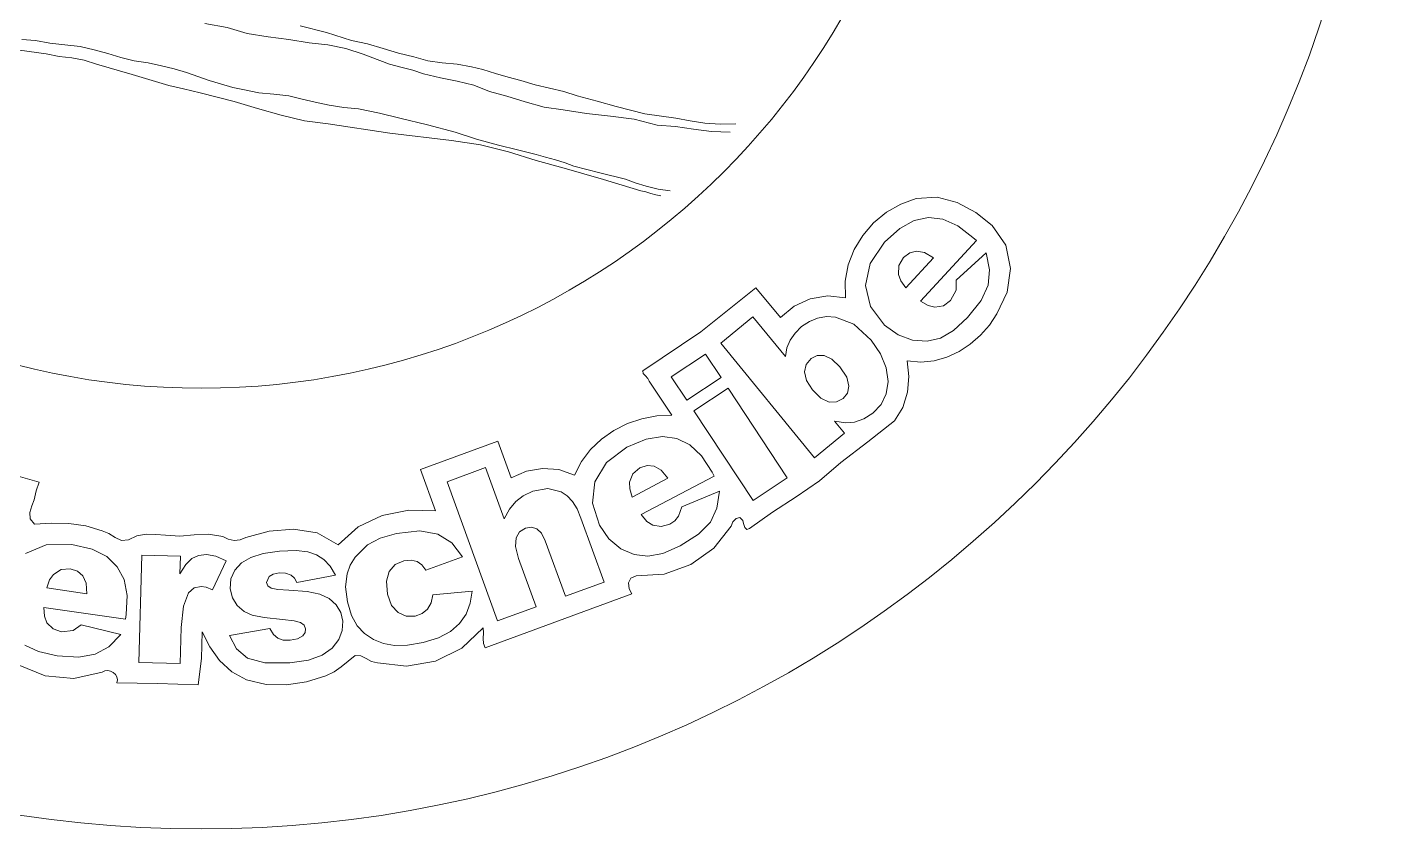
# Model space of a CAD drawing. Header units: millimetres. Extents: x -18 to 362, y -23 to 357.
# Drawn here: x 143.5 to 361.5, y -23 to 106.2 of the extents above; entities that cross this region are included whole.
import ezdxf

# ---------------------------------------------------------------- set-up
doc = ezdxf.new("R2010")
doc.units = ezdxf.units.MM
for name, color, linetype, lineweight in [('Aussen', 7, 'CONTINUOUS', 0), ('Huelle', 7, 'CONTINUOUS', 0), ('Innenkreis', 7, 'CONTINUOUS', 0), ('Motiv', 7, 'CONTINUOUS', 0), ('Nur-Text', 7, 'CONTINUOUS', 0), ('Pocket', 7, 'CONTINUOUS', 0), ('TextPocket', 7, 'CONTINUOUS', 0)]:
    doc.layers.add(name, color=color, linetype=linetype, lineweight=lineweight)

msp = doc.modelspace()

# ---------------------------------------------------------------- linework, layer by layer
at = {"layer": 'Aussen'}
msp.add_circle((171.5385, 166.98825), 190, dxfattribs=at)
at = {"layer": 'Huelle', "color": 0}
msp.add_lwpolyline([(142.026, 3.428825), (146.35275, 1.665582), (151.0145, 1.24376), (155.5475, 2.216252), (155.9895, 2.445475), (156.46, 2.5038), (156.924, 2.416992), (157.34725, 2.20269), (157.6945, 1.88531), (157.932, 1.485188), (158.02675, 1.02539), (157.94275, 0.523545), (164.4965, 0.394695), (171.02475, 0.219726), (171.53725, 4.448775), (171.67575, 8.726675), (172.91675, 6.324575), (174.48325, 4.112425), (176.43225, 2.271865), (178.8195, 0.983345), (181.9785, 0.254993), (185.24725, 0.184462), (188.49825, 0.683595), (191.6055, 1.660157), (192.90475, 2.297635), (194.081, 3.11415), (195.18925, 4.021525), (196.285, 4.932975), (197.2265, 4.846175), (198.09175, 4.4325), (198.95275, 3.96865), (199.8875, 3.73535), (204.583, 3.186025), (209.23775, 4.002525), (213.474, 6.091325), (216.90925, 9.360075), (216.972, 8.57205), (216.935, 7.690425), (216.97475, 6.845425), (217.26625, 6.1659), (240.8775, 14.838325), (240.4285, 15.66705), (240.344, 16.61785), (240.7025, 17.404525), (241.57975, 17.746325), (246.10175, 18.037925), (250.3825, 19.586875), (254.0875, 22.223575), (256.8925, 25.784), (257.155, 26.4445), (257.6625, 26.9885), (258.2525, 27.1485), (258.7675, 26.66025), (258.8725, 26.16775), (259.0725, 25.571), (259.385, 25.202), (259.8275, 25.39325), (263.53, 28.01525), (267.345, 30.4865), (271.0875, 33.062), (274.5625, 35.9945), (278.9175, 39.323), (283.195, 42.72875), (284.5375, 44.90275), (285.28, 47.33325), (285.485, 49.88325), (285.2075, 52.41575), (287.405, 52.181), (289.555, 52.37925), (291.625, 52.96075), (293.5825, 53.87775), (295.4, 55.085), (297.045, 56.531), (298.4825, 58.169), (299.6875, 59.95), (301.3325, 63.43425), (301.8525, 67.27425), (301.1025, 71.00975), (298.94, 74.178), (296.2875, 76.275), (293.3, 77.9135), (290.0725, 78.77875), (286.7, 78.5535), (284.19, 77.65325), (281.88, 76.31975), (279.8275, 74.6135), (278.085, 72.591), (276.7075, 70.314), (275.745, 67.8385), (275.2575, 65.2235), (275.295, 62.5285), (272.44, 62.86775), (269.6275, 62.389), (267.035, 61.18725), (264.835, 59.352), (260.8575, 64.1345), (252.005, 57.091), (242.657, 50.784), (242.70425, 50.3715), (243.0625, 49.977), (243.4705, 49.5715), (243.67125, 49.12125), (247.33475, 43.6305), (244.9, 43.5275), (242.49925, 43.07325), (240.1815, 42.2865), (237.998, 41.185), (236, 39.78675), (234.23775, 38.109), (232.765, 36.17075), (231.63275, 33.987), (229.13675, 34.88225), (226.50425, 35.06675), (223.8905, 34.5975), (221.45875, 33.52725), (219.30625, 39.464), (206.832, 34.9065), (209.2625, 28.22275), (204.9345, 28.3285), (200.666, 27.5025), (196.77325, 25.66725), (193.5765, 22.745775), (190.19525, 24.6636), (186.381, 25.28475), (182.44225, 24.9376), (178.68925, 23.9434), (177.7685, 23.551425), (176.81225, 23.471425), (175.86675, 23.666725), (174.98225, 24.099375), (172.689, 24.48865), (170.3815, 24.3476), (168.06625, 24.13735), (165.751, 24.320475), (164.21175, 24.42765), (162.6465, 24.461525), (161.14525, 24.228225), (159.801, 23.53515), (158.66575, 23.445625), (157.639, 23.931225), (156.63775, 24.59445), (155.576, 25.03675), (152.9135, 25.8355), (150.16425, 26.184), (147.38775, 26.22475), (144.64375, 26.1055), (143.93725, 26.9165), (143.898, 27.93775), (144.22475, 29.016), (144.618, 29.994), (144.93275, 31.4495), (145.43475, 32.8585), (138.96625, 34.6625)], dxfattribs=at)
at = {"layer": 'Innenkreis'}
msp.add_circle((171.5385, 166.98825), 119, dxfattribs=at)
at = {"layer": 'Motiv', "color": 0}
for points in [[(256.6977, 89.227005), (253.7322, 89.329515), (250.8237, 89.708745), (247.9167, 90.13194), (244.9602, 90.36225), (241.2432, 91.31439), (237.4287, 91.82952), (233.5932, 92.227485), (229.8147, 92.824005), (226.7307, 93.27564), (223.7067, 94.11705), (220.7682, 95.0514), (217.9392, 95.7789), (215.4027, 96.80025), (212.7507, 97.44795), (210.0417, 97.97205), (207.3312, 98.6232), (205.61085, 99.2172), (203.68365, 99.70305), (201.81675, 100.18815), (200.27955, 100.77555), (197.58345, 101.82225), (194.8026, 102.6945), (191.9196, 103.3173), (188.91975, 103.6149), (185.6166, 104.1456), (182.27265, 104.56635), (178.93845, 105.12795), (175.6671, 106.07685), (172.1139, 106.75305)], [(257.6457, 90.55185), (255.0822, 90.519315), (252.6417, 90.699975), (250.2882, 91.0434), (247.9902, 91.49832), (242.9727, 92.170515), (238.3332, 93.392025), (235.3062, 94.22205), (232.0857, 95.09535), (229.9287, 95.7879), (227.6382, 96.312), (225.3012, 96.84255), (222.9987, 97.557), (220.9542, 98.0868), (218.8917, 98.70855), (216.8982, 99.3084), (215.0637, 99.7698), (212.7357, 100.1817), (210.3462, 100.4127), (207.9927, 100.7154), (205.76955, 101.34375), (203.29155, 101.95245), (200.80935, 102.71325), (198.29895, 103.4514), (195.7353, 103.9944), (191.71605, 105.28665), (187.45245, 106.3851)], [(137.91225, 103.0389), (146.51415, 101.87355), (148.60725, 101.43645), (150.66135, 101.1825), (152.67615, 100.857), (154.65225, 100.20765), (160.4091, 98.5377), (166.2822, 96.7644), (168.65925, 96.23625), (171.32865, 95.58765), (174.10455, 94.87395), (176.80305, 94.14885), (180.5898, 93.02418), (184.3722, 91.949985), (188.1564, 91.075965), (191.9487, 90.55185), (201.8829, 89.08131), (211.8282, 87.901305), (216.4812, 87.20388), (221.0052, 86.044215), (225.4827, 84.693285), (230.0022, 83.42052), (236.2872, 81.5976), (242.3097, 79.760029), (243.1257, 79.608663), (243.9207, 79.371846), (244.7157, 79.139913), (245.5272, 79.003194)], [(247.0437, 79.760029), (245.1387, 80.073343), (243.2112, 80.510355), (241.4022, 81.04665), (239.8482, 81.653745), (235.7157, 82.680765), (231.5187, 83.73627), (230.1522, 84.30267), (228.5997, 84.7641), (226.9917, 85.185645), (225.4602, 85.629165), (222.4662, 86.392515), (219.4017, 87.14367), (215.8617, 88.10475), (212.3967, 89.227005), (207.9357, 90.42327), (203.49825, 91.49832), (200.20395, 92.30154), (196.8714, 93.012795), (194.47635, 93.21219), (192.11565, 93.59142), (189.86055, 94.06095), (187.78365, 94.52805), (185.61825, 95.08395), (183.23115, 95.3427), (180.80115, 95.57385), (178.5072, 96.0426), (176.5866, 96.45525), (174.6441, 96.9948), (172.7871, 97.57905), (171.12345, 98.12505), (169.1322, 98.8689), (167.145, 99.43935), (165.1056, 99.9204), (162.9621, 100.39635), (160.69065, 100.7016), (158.57955, 101.24595), (156.4872, 101.8872), (154.2729, 102.4797), (152.0106, 103.01115), (149.5668, 103.32615), (147.1083, 103.5978), (144.80685, 103.9944), (142.6428, 104.17665)]]:
    msp.add_lwpolyline(points, dxfattribs=at)
at = {"layer": 'Nur-Text', "color": 0}
for points in [[(296.3775, 71.75975), (287.355, 62.0145), (288.5825, 61.294), (289.6825, 61.03375), (291.0525, 61.274), (292.21, 62.1095), (293.115, 63.802), (293.1, 65.39175), (297.975, 69.77125), (298.495, 67.0395), (298.2675, 64.5765), (297.135, 62.115), (294.9675, 59.35875), (292.705, 57.27125), (290.59, 56.0465), (288.4425, 55.5785), (286.11, 55.736), (283.7675, 56.59025), (281.595, 58.16525), (279.3425, 61.1315), (278.5375, 64.5195), (279.2625, 68.0705), (281.5775, 71.49), (284.0375, 73.73725), (286.38, 75.027), (288.675, 75.4815), (290.9925, 75.21575), (293.365, 74.16725), (295.8275, 72.2685), (296.3775, 71.75975)], [(289.47, 68.9725), (288.0175, 69.8295), (286.745, 70.0765), (285.6325, 69.793), (284.6425, 69.028), (283.9075, 67.7735), (283.8475, 66.325), (284.2275, 65.3035), (285.0375, 64.18325), (289.47, 68.9725)], [(255.2125, 55.256), (260.39, 59.493), (265.6275, 53.09375), (265.8675, 54.4705), (266.375, 55.7265), (267.16, 56.874), (268.2125, 57.902), (269.47, 58.74975), (270.8025, 59.2895), (272.2125, 59.523), (273.6975, 59.44825), (276.645, 58.297), (279.42, 55.71975), (280.925, 53.50875), (281.855, 51.2545), (282.1725, 49.08725), (281.8675, 47.1015), (281.015, 45.37775), (279.68, 43.94275), (278.27, 43.03125), (276.7375, 42.50075), (275.3225, 42.4315), (273.5075, 42.69625), (275.125, 40.71875), (270.325, 36.792), (255.2125, 55.256)], [(247.22925, 49.80075), (252.7525, 53.456), (255.24, 49.69625), (249.71675, 46.041), (247.22925, 49.80075)], [(269.96, 47.7225), (271.34, 46.36625), (272.6525, 45.74225), (273.865, 45.77225), (274.9325, 46.32425), (275.62, 47.2045), (275.85, 48.3385), (275.4825, 49.75175), (274.3775, 51.423), (273.095, 52.67325), (271.8525, 53.24825), (270.725, 53.2565), (269.77, 52.78475), (268.98, 51.81225), (268.6975, 50.602), (269, 49.231), (269.96, 47.7225)], [(250.8575, 44.317), (256.3825, 47.97225), (265.92, 33.557), (260.395, 29.90175), (250.8575, 44.317)], [(254.14, 33.804), (242.38275, 27.62575), (243.29975, 26.53675), (244.25175, 25.92375), (245.62175, 25.693), (246.993, 26.0945), (247.7785, 26.6465), (248.40775, 27.38975), (248.923, 28.894), (254.9825, 31.3965), (254.56, 28.64725), (253.5225, 26.401), (251.635, 24.458825), (248.67225, 22.583025), (245.844, 21.3691), (243.442, 20.92015), (241.261, 21.195475), (239.11525, 22.12185), (237.192, 23.70875), (235.66775, 25.917), (234.535, 29.465), (234.908, 32.92775), (236.77425, 36.03225), (240.09625, 38.486), (243.164, 39.78275), (245.80475, 40.21675), (248.11875, 39.88025), (250.215, 38.85775), (252.1, 37.07825), (253.79, 34.46575), (254.14, 33.804)], [(211.10425, 32.9265), (217.32975, 35.19025), (220.333, 26.93), (221.1875, 28.51825), (222.17325, 29.7295), (223.38725, 30.65175), (224.93475, 31.3735), (227.34225, 31.813), (229.48825, 31.27975), (230.44825, 30.63825), (231.3015, 29.72275), (232.04475, 28.5345), (232.681, 27.0725), (236.4355, 16.7467), (230.1785, 14.472125), (226.93125, 23.406325), (226.31425, 24.65955), (225.5805, 25.35675), (224.72475, 25.59275), (223.75625, 25.4205), (222.80825, 24.834525), (222.2315, 23.8973), (222.1395, 22.5084), (222.647, 20.56615), (225.483, 12.765825), (219.25725, 10.502125), (211.10425, 32.9265)], [(246.69725, 33.4785), (245.6135, 34.77125), (244.49575, 35.42875), (243.3525, 35.532), (242.166, 35.14125), (241.0535, 34.204), (240.51525, 32.8585), (240.53025, 31.7695), (240.92075, 30.443), (246.69725, 33.4785)], [(208.823, 14.683725), (215.13125, 15.31035), (214.8465, 13.3694), (214.1805, 11.61025), (213.124, 10.080275), (211.67525, 8.789075), (209.75625, 7.763675), (207.2605, 7.021775), (204.76725, 6.61485), (202.668, 6.5484), (200.86675, 6.852225), (199.24725, 7.510025), (197.834, 8.48795), (196.658, 9.71545), (195.72875, 11.35525), (195.0615, 13.567425), (194.76875, 16.00615), (195.01675, 18.103025), (195.528, 19.475625), (196.308, 20.76145), (198.306, 22.774225), (200.33925, 23.825425), (202.9905, 24.5999), (206.714, 25.015), (209.611, 24.477825), (211.856, 23.055), (213.59725, 20.807575), (207.678, 18.68355), (207.06775, 19.543475), (206.2785, 20.08055), (205.31, 20.30845), (204.13825, 20.201275), (202.74375, 19.5977), (201.7795, 18.47735), (201.34975, 16.87555), (201.5435, 14.78135), (202.185, 13.000475), (203.21175, 11.82725), (204.50825, 11.2576), (205.95975, 11.286075), (207.09375, 11.702475), (207.95075, 12.398275), (208.5355, 13.3911), (208.823, 14.683725)], [(143.21425, 21.3474), (146.54675, 22.76475), (150.67675, 22.8014), (153.9225, 22.0486), (156.31525, 20.850975), (157.99175, 19.22065), (159.0875, 17.161725), (159.57025, 14.61315), (159.40475, 11.50715), (159.2975, 10.7666)], [(176.0795, 8.13125), (182.582, 9.2936), (183.15175, 8.333325), (183.8555, 7.717575), (184.7385, 7.4124), (185.84375, 7.377125), (187.01175, 7.61855), (187.8565, 8.117675), (188.2435, 8.627675), (188.33675, 9.219025), (188.09675, 9.83615), (187.4985, 10.25935), (186.49475, 10.4872), (184.60275, 10.7042), (181.63925, 11.037875), (179.72675, 11.40815), (178.4395, 11.999525), (177.3275, 12.955725), (176.53825, 14.200825), (176.18825, 15.653475), (176.302, 17.260725), (176.93275, 18.671325), (178.01775, 19.84455), (179.5045, 20.7316), (181.497, 21.36365), (184.10775, 21.736675), (186.7935, 21.842425), (188.6895, 21.6444), (190.08775, 21.1575), (191.25975, 20.388475), (192.26075, 19.30065), (193.12075, 17.849375), (186.9115, 16.711425), (186.5275, 17.4018), (186, 17.86025), (185.10725, 18.17765), (184.074, 18.2224), (183.1135, 18.040625), (182.47075, 17.67985), (182.0475, 16.68025), (182.25525, 16.140425), (182.776, 15.778275), (183.83125, 15.555825), (185.64725, 15.4297), (188.55375, 15.22355), (190.632, 14.80035), (192.11275, 14.111325), (193.2385, 13.106275), (193.99125, 11.8666), (194.325, 10.46955), (194.2195, 8.97895), (193.65775, 7.489675), (192.608, 6.1252), (191.00775, 4.99945), (188.7765, 4.189725), (185.806, 3.73265), (181.7345, 3.73265), (178.96175, 4.5166), (177.1865, 6.011275), (176.0795, 8.13125)], [(161.952, 21.09105), (168.15025, 20.916075), (168.0705, 18.084025), (169.02125, 19.609925), (169.98025, 20.553925), (171.06525, 21.049), (172.35925, 21.187325), (173.885, 20.916075), (175.5385, 20.185), (173.35625, 15.524625), (172.316, 15.92205), (171.51425, 16.0658), (170.35175, 15.8298), (169.466, 15.04855), (168.636, 12.9001), (168.282, 9.4157), (168.118, 3.624125), (161.464, 3.812675), (161.952, 21.09105)], [(153.083, 14.872225), (152.9635, 16.5541), (152.4455, 17.7436), (151.58025, 18.4977), (150.38925, 18.87885), (148.93925, 18.77305), (147.71325, 17.999925), (147.0865, 17.108825), (146.624, 15.805375), (153.083, 14.872225)], [(159.2975, 10.7666), (146.1535, 12.66685), (146.25525, 11.246725), (146.66725, 10.191525), (147.64125, 9.200025), (148.98675, 8.72125), (150.89375, 8.939625), (152.193, 9.853775), (158.56675, 8.32385), (156.61075, 6.344925), (154.4555, 5.1351), (151.785, 4.671225), (148.2855, 4.8923), (145.284, 5.569125), (143.076, 6.616225)]]:
    msp.add_lwpolyline(points, dxfattribs=at)
msp.add_lwpolyline([(242.5605, 50.6455), (242.5525, 50.636), (242.5605, 50.6455)], close=True, dxfattribs=at)
at = {"layer": 'Pocket', "color": 0}
for points in [[(296.3775, 71.75975), (287.355, 62.0145), (288.5825, 61.294), (289.6825, 61.03375), (291.0525, 61.274), (292.21, 62.1095), (293.115, 63.802), (293.1, 65.39175), (297.975, 69.77125), (298.495, 67.0395), (298.2675, 64.5765), (297.135, 62.115), (294.9675, 59.35875), (292.705, 57.27125), (290.59, 56.0465), (288.4425, 55.5785), (286.11, 55.736), (283.7675, 56.59025), (281.595, 58.16525), (279.3425, 61.1315), (278.5375, 64.5195), (279.2625, 68.0705), (281.5775, 71.49), (284.0375, 73.73725), (286.38, 75.027), (288.675, 75.4815), (290.9925, 75.21575), (293.365, 74.16725), (295.8275, 72.2685), (296.3775, 71.75975)], [(289.47, 68.9725), (288.0175, 69.8295), (286.745, 70.0765), (285.6325, 69.793), (284.6425, 69.028), (283.9075, 67.7735), (283.8475, 66.325), (284.2275, 65.3035), (285.0375, 64.18325), (289.47, 68.9725)], [(255.2125, 55.256), (260.39, 59.493), (265.6275, 53.09375), (265.8675, 54.4705), (266.375, 55.7265), (267.16, 56.874), (268.2125, 57.902), (269.47, 58.74975), (270.8025, 59.2895), (272.2125, 59.523), (273.6975, 59.44825), (276.645, 58.297), (279.42, 55.71975), (280.925, 53.50875), (281.855, 51.2545), (282.1725, 49.08725), (281.8675, 47.1015), (281.015, 45.37775), (279.68, 43.94275), (278.27, 43.03125), (276.7375, 42.50075), (275.3225, 42.4315), (273.5075, 42.69625), (275.125, 40.71875), (270.325, 36.792), (255.2125, 55.256)], [(247.22925, 49.80075), (252.7525, 53.456), (255.24, 49.69625), (249.71675, 46.041), (247.22925, 49.80075)], [(269.96, 47.7225), (271.34, 46.36625), (272.6525, 45.74225), (273.865, 45.77225), (274.9325, 46.32425), (275.62, 47.2045), (275.85, 48.3385), (275.4825, 49.75175), (274.3775, 51.423), (273.095, 52.67325), (271.8525, 53.24825), (270.725, 53.2565), (269.77, 52.78475), (268.98, 51.81225), (268.6975, 50.602), (269, 49.231), (269.96, 47.7225)], [(250.8575, 44.317), (256.3825, 47.97225), (265.92, 33.557), (260.395, 29.90175), (250.8575, 44.317)], [(254.14, 33.804), (242.38275, 27.62575), (243.29975, 26.53675), (244.25175, 25.92375), (245.62175, 25.693), (246.993, 26.0945), (247.7785, 26.6465), (248.40775, 27.38975), (248.923, 28.894), (254.9825, 31.3965), (254.56, 28.64725), (253.5225, 26.401), (251.635, 24.458825), (248.67225, 22.583025), (245.844, 21.3691), (243.442, 20.92015), (241.261, 21.195475), (239.11525, 22.12185), (237.192, 23.70875), (235.66775, 25.917), (234.535, 29.465), (234.908, 32.92775), (236.77425, 36.03225), (240.09625, 38.486), (243.164, 39.78275), (245.80475, 40.21675), (248.11875, 39.88025), (250.215, 38.85775), (252.1, 37.07825), (253.79, 34.46575), (254.14, 33.804)], [(211.10425, 32.9265), (217.32975, 35.19025), (220.333, 26.93), (221.1875, 28.51825), (222.17325, 29.7295), (223.38725, 30.65175), (224.93475, 31.3735), (227.34225, 31.813), (229.48825, 31.27975), (230.44825, 30.63825), (231.3015, 29.72275), (232.04475, 28.5345), (232.681, 27.0725), (236.4355, 16.7467), (230.1785, 14.472125), (226.93125, 23.406325), (226.31425, 24.65955), (225.5805, 25.35675), (224.72475, 25.59275), (223.75625, 25.4205), (222.80825, 24.834525), (222.2315, 23.8973), (222.1395, 22.5084), (222.647, 20.56615), (225.483, 12.765825), (219.25725, 10.502125), (211.10425, 32.9265)], [(246.69725, 33.4785), (245.6135, 34.77125), (244.49575, 35.42875), (243.3525, 35.532), (242.166, 35.14125), (241.0535, 34.204), (240.51525, 32.8585), (240.53025, 31.7695), (240.92075, 30.443), (246.69725, 33.4785)], [(208.823, 14.683725), (215.13125, 15.31035), (214.8465, 13.3694), (214.1805, 11.61025), (213.124, 10.080275), (211.67525, 8.789075), (209.75625, 7.763675), (207.2605, 7.021775), (204.76725, 6.61485), (202.668, 6.5484), (200.86675, 6.852225), (199.24725, 7.510025), (197.834, 8.48795), (196.658, 9.71545), (195.72875, 11.35525), (195.0615, 13.567425), (194.76875, 16.00615), (195.01675, 18.103025), (195.528, 19.475625), (196.308, 20.76145), (198.306, 22.774225), (200.33925, 23.825425), (202.9905, 24.5999), (206.714, 25.015), (209.611, 24.477825), (211.856, 23.055), (213.59725, 20.807575), (207.678, 18.68355), (207.06775, 19.543475), (206.2785, 20.08055), (205.31, 20.30845), (204.13825, 20.201275), (202.74375, 19.5977), (201.7795, 18.47735), (201.34975, 16.87555), (201.5435, 14.78135), (202.185, 13.000475), (203.21175, 11.82725), (204.50825, 11.2576), (205.95975, 11.286075), (207.09375, 11.702475), (207.95075, 12.398275), (208.5355, 13.3911), (208.823, 14.683725)], [(143.21425, 21.3474), (146.54675, 22.76475), (150.67675, 22.8014), (153.9225, 22.0486), (156.31525, 20.850975), (157.99175, 19.22065), (159.0875, 17.161725), (159.57025, 14.61315), (159.40475, 11.50715), (159.2975, 10.7666)], [(176.0795, 8.13125), (182.582, 9.2936), (183.15175, 8.333325), (183.8555, 7.717575), (184.7385, 7.4124), (185.84375, 7.377125), (187.01175, 7.61855), (187.8565, 8.117675), (188.2435, 8.627675), (188.33675, 9.219025), (188.09675, 9.83615), (187.4985, 10.25935), (186.49475, 10.4872), (184.60275, 10.7042), (181.63925, 11.037875), (179.72675, 11.40815), (178.4395, 11.999525), (177.3275, 12.955725), (176.53825, 14.200825), (176.18825, 15.653475), (176.302, 17.260725), (176.93275, 18.671325), (178.01775, 19.84455), (179.5045, 20.7316), (181.497, 21.36365), (184.10775, 21.736675), (186.7935, 21.842425), (188.6895, 21.6444), (190.08775, 21.1575), (191.25975, 20.388475), (192.26075, 19.30065), (193.12075, 17.849375), (186.9115, 16.711425), (186.5275, 17.4018), (186, 17.86025), (185.10725, 18.17765), (184.074, 18.2224), (183.1135, 18.040625), (182.47075, 17.67985), (182.0475, 16.68025), (182.25525, 16.140425), (182.776, 15.778275), (183.83125, 15.555825), (185.64725, 15.4297), (188.55375, 15.22355), (190.632, 14.80035), (192.11275, 14.111325), (193.2385, 13.106275), (193.99125, 11.8666), (194.325, 10.46955), (194.2195, 8.97895), (193.65775, 7.489675), (192.608, 6.1252), (191.00775, 4.99945), (188.7765, 4.189725), (185.806, 3.73265), (181.7345, 3.73265), (178.96175, 4.5166), (177.1865, 6.011275), (176.0795, 8.13125)], [(161.952, 21.09105), (168.15025, 20.916075), (168.0705, 18.084025), (169.02125, 19.609925), (169.98025, 20.553925), (171.06525, 21.049), (172.35925, 21.187325), (173.885, 20.916075), (175.5385, 20.185), (173.35625, 15.524625), (172.316, 15.92205), (171.51425, 16.0658), (170.35175, 15.8298), (169.466, 15.04855), (168.636, 12.9001), (168.282, 9.4157), (168.118, 3.624125), (161.464, 3.812675), (161.952, 21.09105)], [(153.083, 14.872225), (152.9635, 16.5541), (152.4455, 17.7436), (151.58025, 18.4977), (150.38925, 18.87885), (148.93925, 18.77305), (147.71325, 17.999925), (147.0865, 17.108825), (146.624, 15.805375), (153.083, 14.872225)], [(159.2975, 10.7666), (146.1535, 12.66685), (146.25525, 11.246725), (146.66725, 10.191525), (147.64125, 9.200025), (148.98675, 8.72125), (150.89375, 8.939625), (152.193, 9.853775), (158.56675, 8.32385), (156.61075, 6.344925), (154.4555, 5.1351), (151.785, 4.671225), (148.2855, 4.8923), (145.284, 5.569125), (143.076, 6.616225)]]:
    msp.add_lwpolyline(points, dxfattribs=at)
msp.add_lwpolyline([(242.5605, 50.6455), (242.5525, 50.636), (242.5605, 50.6455)], close=True, dxfattribs=at)
at = {"layer": 'Pocket'}
for radius in [190, 119]:
    msp.add_circle((171.5385, 166.98825), radius, dxfattribs=at)
at = {"layer": 'TextPocket', "color": 0}
for points in [[(142.026, 3.428825), (146.35275, 1.665582), (151.0145, 1.24376), (155.5475, 2.216252), (155.9895, 2.445475), (156.46, 2.5038), (156.924, 2.416992), (157.34725, 2.20269), (157.6945, 1.88531), (157.932, 1.485188), (158.02675, 1.02539), (157.94275, 0.523545), (164.4965, 0.394695), (171.02475, 0.219726), (171.53725, 4.448775), (171.67575, 8.726675), (172.91675, 6.324575), (174.48325, 4.112425), (176.43225, 2.271865), (178.8195, 0.983345), (181.9785, 0.254993), (185.24725, 0.184462), (188.49825, 0.683595), (191.6055, 1.660157), (192.90475, 2.297635), (194.081, 3.11415), (195.18925, 4.021525), (196.285, 4.932975), (197.2265, 4.846175), (198.09175, 4.4325), (198.95275, 3.96865), (199.8875, 3.73535), (204.583, 3.186025), (209.23775, 4.002525), (213.474, 6.091325), (216.90925, 9.360075), (216.972, 8.57205), (216.935, 7.690425), (216.97475, 6.845425), (217.26625, 6.1659), (240.8775, 14.838325), (240.4285, 15.66705), (240.344, 16.61785), (240.7025, 17.404525), (241.57975, 17.746325), (246.10175, 18.037925), (250.3825, 19.586875), (254.0875, 22.223575), (256.8925, 25.784), (257.155, 26.4445), (257.6625, 26.9885), (258.2525, 27.1485), (258.7675, 26.66025), (258.8725, 26.16775), (259.0725, 25.571), (259.385, 25.202), (259.8275, 25.39325), (263.53, 28.01525), (267.345, 30.4865), (271.0875, 33.062), (274.5625, 35.9945), (278.9175, 39.323), (283.195, 42.72875), (284.5375, 44.90275), (285.28, 47.33325), (285.485, 49.88325), (285.2075, 52.41575), (287.405, 52.181), (289.555, 52.37925), (291.625, 52.96075), (293.5825, 53.87775), (295.4, 55.085), (297.045, 56.531), (298.4825, 58.169), (299.6875, 59.95), (301.3325, 63.43425), (301.8525, 67.27425), (301.1025, 71.00975), (298.94, 74.178), (296.2875, 76.275), (293.3, 77.9135), (290.0725, 78.77875), (286.7, 78.5535), (284.19, 77.65325), (281.88, 76.31975), (279.8275, 74.6135), (278.085, 72.591), (276.7075, 70.314), (275.745, 67.8385), (275.2575, 65.2235), (275.295, 62.5285), (272.44, 62.86775), (269.6275, 62.389), (267.035, 61.18725), (264.835, 59.352), (260.8575, 64.1345), (252.005, 57.091), (242.657, 50.784), (242.70425, 50.3715), (243.0625, 49.977), (243.4705, 49.5715), (243.67125, 49.12125), (247.33475, 43.6305), (244.9, 43.5275), (242.49925, 43.07325), (240.1815, 42.2865), (237.998, 41.185), (236, 39.78675), (234.23775, 38.109), (232.765, 36.17075), (231.63275, 33.987), (229.13675, 34.88225), (226.50425, 35.06675), (223.8905, 34.5975), (221.45875, 33.52725), (219.30625, 39.464), (206.832, 34.9065), (209.2625, 28.22275), (204.9345, 28.3285), (200.666, 27.5025), (196.77325, 25.66725), (193.5765, 22.745775), (190.19525, 24.6636), (186.381, 25.28475), (182.44225, 24.9376), (178.68925, 23.9434), (177.7685, 23.551425), (176.81225, 23.471425), (175.86675, 23.666725), (174.98225, 24.099375), (172.689, 24.48865), (170.3815, 24.3476), (168.06625, 24.13735), (165.751, 24.320475), (164.21175, 24.42765), (162.6465, 24.461525), (161.14525, 24.228225), (159.801, 23.53515), (158.66575, 23.445625), (157.639, 23.931225), (156.63775, 24.59445), (155.576, 25.03675), (152.9135, 25.8355), (150.16425, 26.184), (147.38775, 26.22475), (144.64375, 26.1055), (143.93725, 26.9165), (143.898, 27.93775), (144.22475, 29.016), (144.618, 29.994), (144.93275, 31.4495), (145.43475, 32.8585), (138.96625, 34.6625)], [(296.3775, 71.75975), (287.355, 62.0145), (288.5825, 61.294), (289.6825, 61.03375), (291.0525, 61.274), (292.21, 62.1095), (293.115, 63.802), (293.1, 65.39175), (297.975, 69.77125), (298.495, 67.0395), (298.2675, 64.5765), (297.135, 62.115), (294.9675, 59.35875), (292.705, 57.27125), (290.59, 56.0465), (288.4425, 55.5785), (286.11, 55.736), (283.7675, 56.59025), (281.595, 58.16525), (279.3425, 61.1315), (278.5375, 64.5195), (279.2625, 68.0705), (281.5775, 71.49), (284.0375, 73.73725), (286.38, 75.027), (288.675, 75.4815), (290.9925, 75.21575), (293.365, 74.16725), (295.8275, 72.2685), (296.3775, 71.75975)], [(289.47, 68.9725), (288.0175, 69.8295), (286.745, 70.0765), (285.6325, 69.793), (284.6425, 69.028), (283.9075, 67.7735), (283.8475, 66.325), (284.2275, 65.3035), (285.0375, 64.18325), (289.47, 68.9725)], [(255.2125, 55.256), (260.39, 59.493), (265.6275, 53.09375), (265.8675, 54.4705), (266.375, 55.7265), (267.16, 56.874), (268.2125, 57.902), (269.47, 58.74975), (270.8025, 59.2895), (272.2125, 59.523), (273.6975, 59.44825), (276.645, 58.297), (279.42, 55.71975), (280.925, 53.50875), (281.855, 51.2545), (282.1725, 49.08725), (281.8675, 47.1015), (281.015, 45.37775), (279.68, 43.94275), (278.27, 43.03125), (276.7375, 42.50075), (275.3225, 42.4315), (273.5075, 42.69625), (275.125, 40.71875), (270.325, 36.792), (255.2125, 55.256)], [(247.22925, 49.80075), (252.7525, 53.456), (255.24, 49.69625), (249.71675, 46.041), (247.22925, 49.80075)], [(269.96, 47.7225), (271.34, 46.36625), (272.6525, 45.74225), (273.865, 45.77225), (274.9325, 46.32425), (275.62, 47.2045), (275.85, 48.3385), (275.4825, 49.75175), (274.3775, 51.423), (273.095, 52.67325), (271.8525, 53.24825), (270.725, 53.2565), (269.77, 52.78475), (268.98, 51.81225), (268.6975, 50.602), (269, 49.231), (269.96, 47.7225)], [(250.8575, 44.317), (256.3825, 47.97225), (265.92, 33.557), (260.395, 29.90175), (250.8575, 44.317)], [(254.14, 33.804), (242.38275, 27.62575), (243.29975, 26.53675), (244.25175, 25.92375), (245.62175, 25.693), (246.993, 26.0945), (247.7785, 26.6465), (248.40775, 27.38975), (248.923, 28.894), (254.9825, 31.3965), (254.56, 28.64725), (253.5225, 26.401), (251.635, 24.458825), (248.67225, 22.583025), (245.844, 21.3691), (243.442, 20.92015), (241.261, 21.195475), (239.11525, 22.12185), (237.192, 23.70875), (235.66775, 25.917), (234.535, 29.465), (234.908, 32.92775), (236.77425, 36.03225), (240.09625, 38.486), (243.164, 39.78275), (245.80475, 40.21675), (248.11875, 39.88025), (250.215, 38.85775), (252.1, 37.07825), (253.79, 34.46575), (254.14, 33.804)], [(211.10425, 32.9265), (217.32975, 35.19025), (220.333, 26.93), (221.1875, 28.51825), (222.17325, 29.7295), (223.38725, 30.65175), (224.93475, 31.3735), (227.34225, 31.813), (229.48825, 31.27975), (230.44825, 30.63825), (231.3015, 29.72275), (232.04475, 28.5345), (232.681, 27.0725), (236.4355, 16.7467), (230.1785, 14.472125), (226.93125, 23.406325), (226.31425, 24.65955), (225.5805, 25.35675), (224.72475, 25.59275), (223.75625, 25.4205), (222.80825, 24.834525), (222.2315, 23.8973), (222.1395, 22.5084), (222.647, 20.56615), (225.483, 12.765825), (219.25725, 10.502125), (211.10425, 32.9265)], [(246.69725, 33.4785), (245.6135, 34.77125), (244.49575, 35.42875), (243.3525, 35.532), (242.166, 35.14125), (241.0535, 34.204), (240.51525, 32.8585), (240.53025, 31.7695), (240.92075, 30.443), (246.69725, 33.4785)], [(208.823, 14.683725), (215.13125, 15.31035), (214.8465, 13.3694), (214.1805, 11.61025), (213.124, 10.080275), (211.67525, 8.789075), (209.75625, 7.763675), (207.2605, 7.021775), (204.76725, 6.61485), (202.668, 6.5484), (200.86675, 6.852225), (199.24725, 7.510025), (197.834, 8.48795), (196.658, 9.71545), (195.72875, 11.35525), (195.0615, 13.567425), (194.76875, 16.00615), (195.01675, 18.103025), (195.528, 19.475625), (196.308, 20.76145), (198.306, 22.774225), (200.33925, 23.825425), (202.9905, 24.5999), (206.714, 25.015), (209.611, 24.477825), (211.856, 23.055), (213.59725, 20.807575), (207.678, 18.68355), (207.06775, 19.543475), (206.2785, 20.08055), (205.31, 20.30845), (204.13825, 20.201275), (202.74375, 19.5977), (201.7795, 18.47735), (201.34975, 16.87555), (201.5435, 14.78135), (202.185, 13.000475), (203.21175, 11.82725), (204.50825, 11.2576), (205.95975, 11.286075), (207.09375, 11.702475), (207.95075, 12.398275), (208.5355, 13.3911), (208.823, 14.683725)], [(143.21425, 21.3474), (146.54675, 22.76475), (150.67675, 22.8014), (153.9225, 22.0486), (156.31525, 20.850975), (157.99175, 19.22065), (159.0875, 17.161725), (159.57025, 14.61315), (159.40475, 11.50715), (159.2975, 10.7666)], [(176.0795, 8.13125), (182.582, 9.2936), (183.15175, 8.333325), (183.8555, 7.717575), (184.7385, 7.4124), (185.84375, 7.377125), (187.01175, 7.61855), (187.8565, 8.117675), (188.2435, 8.627675), (188.33675, 9.219025), (188.09675, 9.83615), (187.4985, 10.25935), (186.49475, 10.4872), (184.60275, 10.7042), (181.63925, 11.037875), (179.72675, 11.40815), (178.4395, 11.999525), (177.3275, 12.955725), (176.53825, 14.200825), (176.18825, 15.653475), (176.302, 17.260725), (176.93275, 18.671325), (178.01775, 19.84455), (179.5045, 20.7316), (181.497, 21.36365), (184.10775, 21.736675), (186.7935, 21.842425), (188.6895, 21.6444), (190.08775, 21.1575), (191.25975, 20.388475), (192.26075, 19.30065), (193.12075, 17.849375), (186.9115, 16.711425), (186.5275, 17.4018), (186, 17.86025), (185.10725, 18.17765), (184.074, 18.2224), (183.1135, 18.040625), (182.47075, 17.67985), (182.0475, 16.68025), (182.25525, 16.140425), (182.776, 15.778275), (183.83125, 15.555825), (185.64725, 15.4297), (188.55375, 15.22355), (190.632, 14.80035), (192.11275, 14.111325), (193.2385, 13.106275), (193.99125, 11.8666), (194.325, 10.46955), (194.2195, 8.97895), (193.65775, 7.489675), (192.608, 6.1252), (191.00775, 4.99945), (188.7765, 4.189725), (185.806, 3.73265), (181.7345, 3.73265), (178.96175, 4.5166), (177.1865, 6.011275), (176.0795, 8.13125)], [(161.952, 21.09105), (168.15025, 20.916075), (168.0705, 18.084025), (169.02125, 19.609925), (169.98025, 20.553925), (171.06525, 21.049), (172.35925, 21.187325), (173.885, 20.916075), (175.5385, 20.185), (173.35625, 15.524625), (172.316, 15.92205), (171.51425, 16.0658), (170.35175, 15.8298), (169.466, 15.04855), (168.636, 12.9001), (168.282, 9.4157), (168.118, 3.624125), (161.464, 3.812675), (161.952, 21.09105)], [(153.083, 14.872225), (152.9635, 16.5541), (152.4455, 17.7436), (151.58025, 18.4977), (150.38925, 18.87885), (148.93925, 18.77305), (147.71325, 17.999925), (147.0865, 17.108825), (146.624, 15.805375), (153.083, 14.872225)], [(159.2975, 10.7666), (146.1535, 12.66685), (146.25525, 11.246725), (146.66725, 10.191525), (147.64125, 9.200025), (148.98675, 8.72125), (150.89375, 8.939625), (152.193, 9.853775), (158.56675, 8.32385), (156.61075, 6.344925), (154.4555, 5.1351), (151.785, 4.671225), (148.2855, 4.8923), (145.284, 5.569125), (143.076, 6.616225)]]:
    msp.add_lwpolyline(points, dxfattribs=at)
msp.add_lwpolyline([(242.5605, 50.6455), (242.5525, 50.636), (242.5605, 50.6455)], close=True, dxfattribs=at)

doc.saveas('drawing.dxf')
